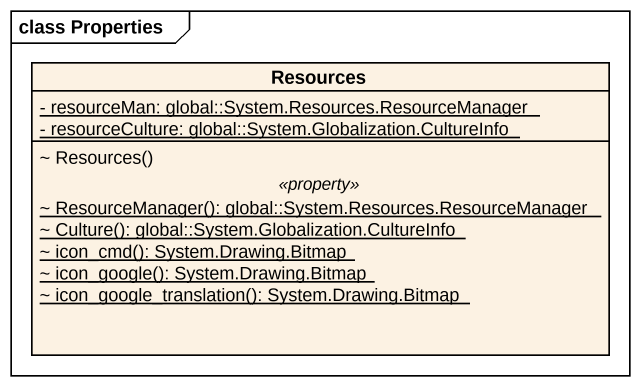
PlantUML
@startuml
mainframe class Properties
hide circle
hide empty members
skinparam classAttributeIconSize 0
class Resources {
  {static} - resourceMan: global::System.Resources.ResourceManager
  {static} - resourceCulture: global::System.Globalization.CultureInfo
  --
  ~ Resources()
  .. <<property>> ..
  {static} ~ ResourceManager(): global::System.Resources.ResourceManager
  {static} ~ Culture(): global::System.Globalization.CultureInfo
  {static} ~ icon_cmd(): System.Drawing.Bitmap
  {static} ~ icon_google(): System.Drawing.Bitmap
  {static} ~ icon_google_translation(): System.Drawing.Bitmap
}
@enduml
